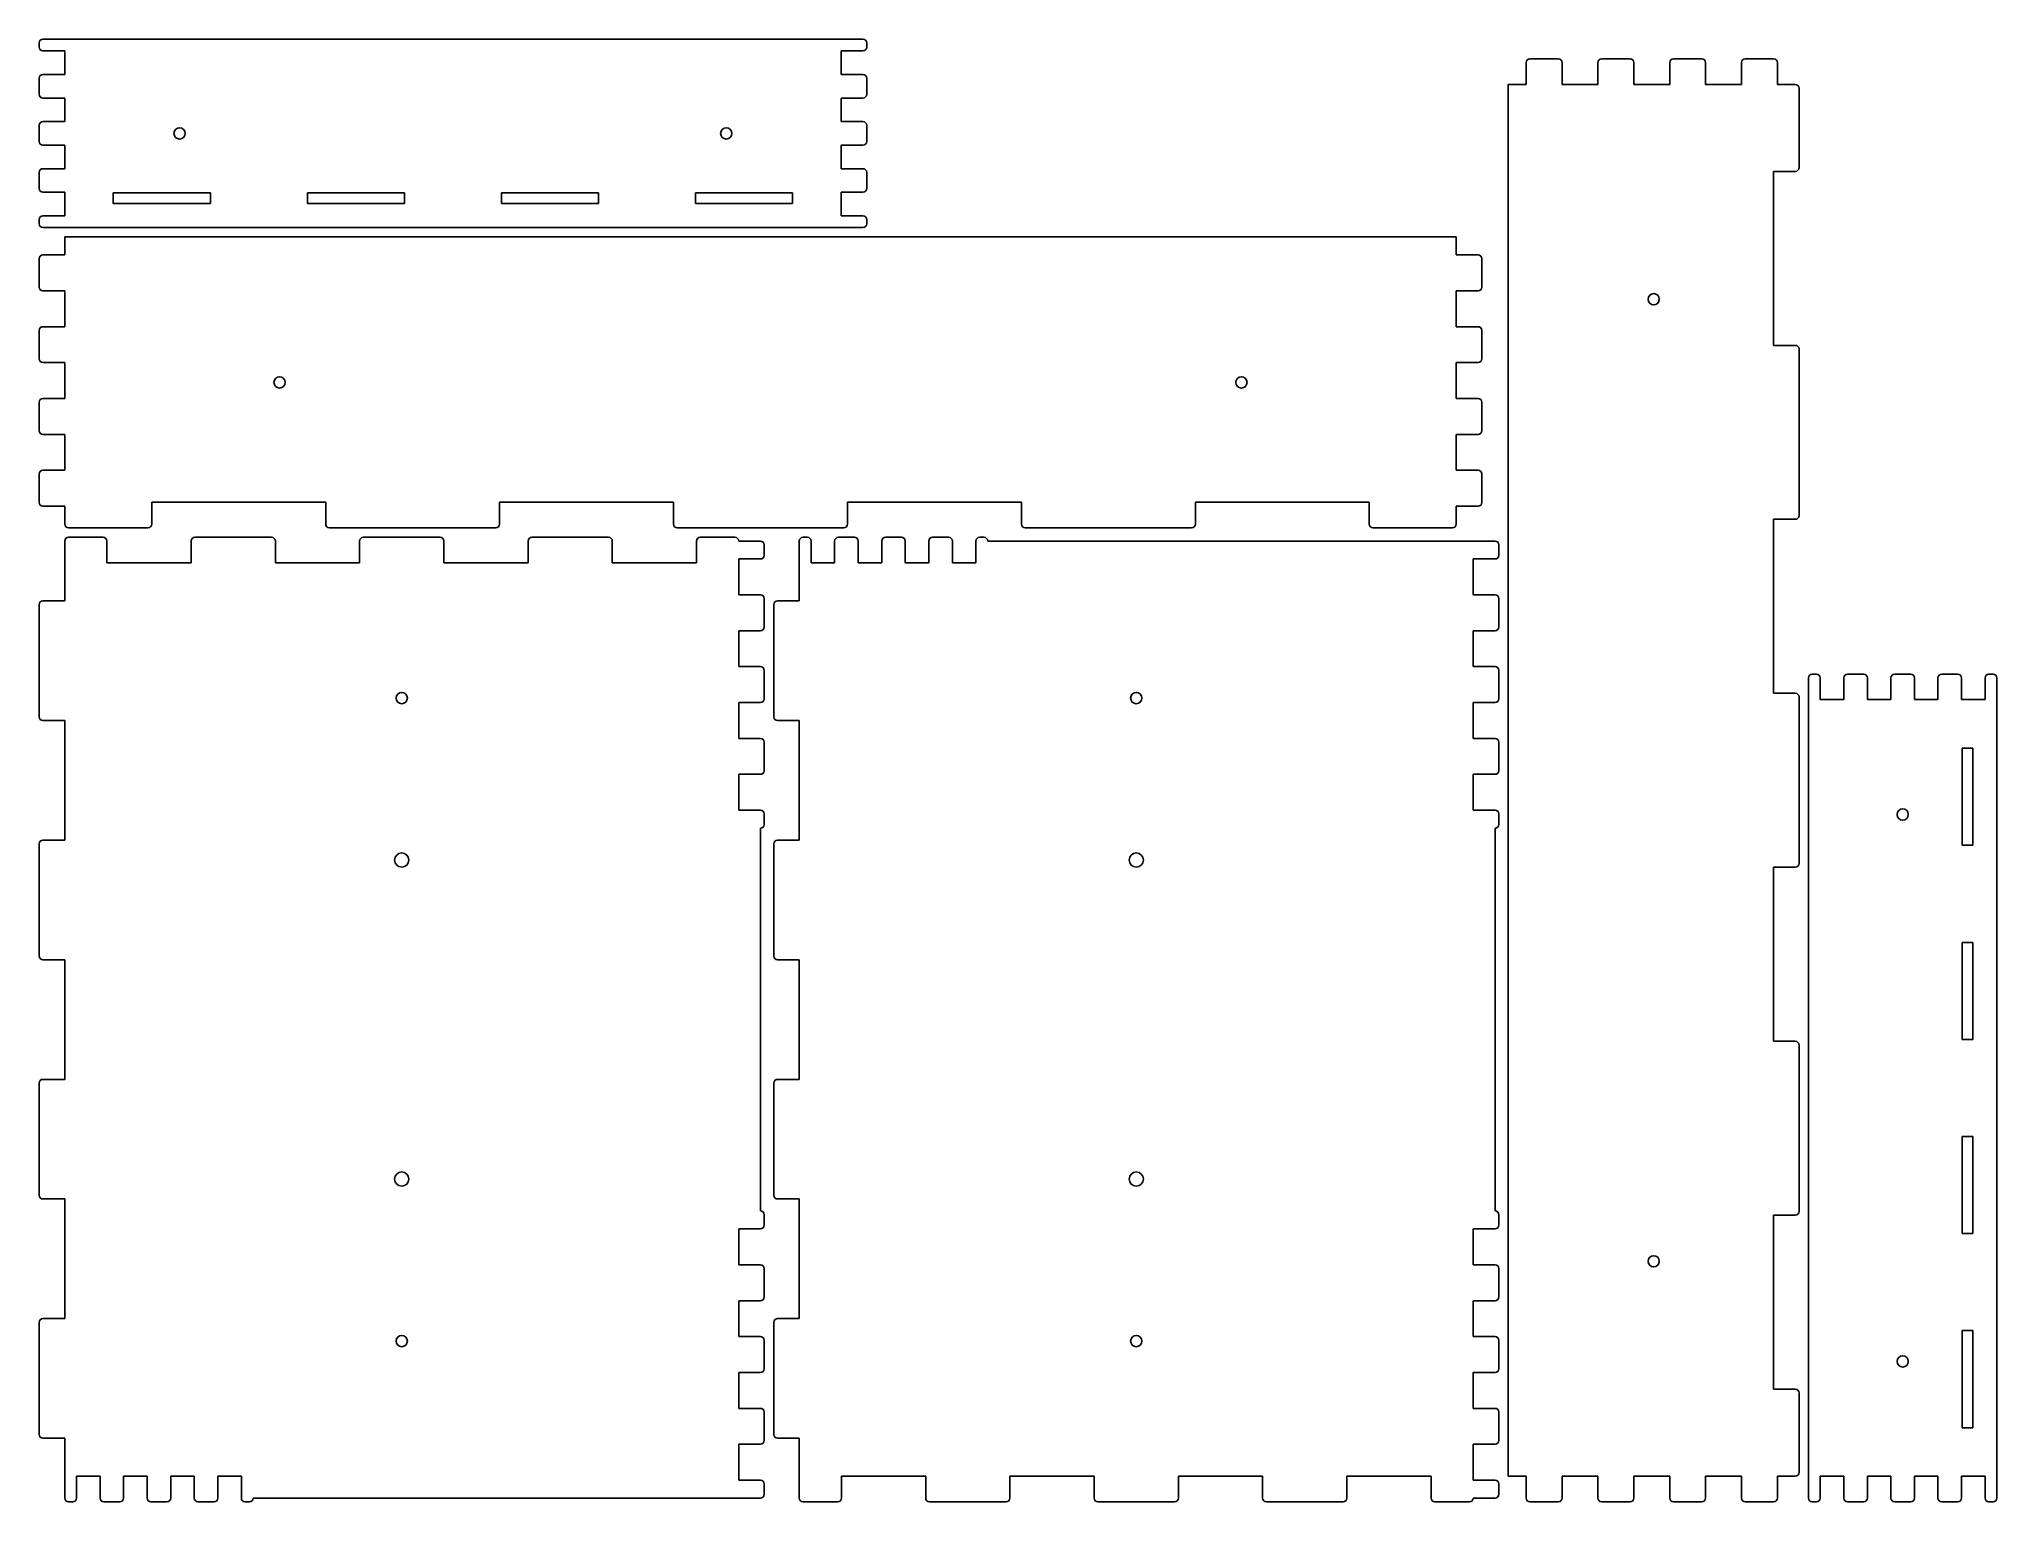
# Model space of a CAD drawing. Header units: millimetres. Extents: x 0 to 1039, y 0 to 776.
import ezdxf

# ---------------------------------------------------------------- set-up
doc = ezdxf.new("R2010")
doc.units = ezdxf.units.MM
doc.layers.add('SheetCutProfiles', color=7, linetype='CONTINUOUS')

msp = doc.modelspace()

# ---------------------------------------------------------------- linework, layer by layer
at = {"layer": 'SheetCutProfiles'}
for p, q in [((0, 774.4), (0, 772.15)), ((437.4, 776.4), (2, 776.4)), ((2, 770.15), (13.6, 770.15)), ((13.6, 770.15), (13.6, 757.65)), ((425.8, 770.15), (437.4, 770.15)), ((425.8, 757.65), (425.8, 770.15)), ((439.4, 774.4), (439.4, 772.15)), ((789.525, 764), (789.525, 752.4)), ((791.525, 766), (806.575, 766)), ((808.575, 752.4), (808.575, 764)), ((827.625, 764), (827.625, 752.4)), ((829.625, 766), (844.675, 766)), ((846.675, 752.4), (846.675, 764)), ((865.725, 764), (865.725, 752.4)), ((867.725, 766), (882.775, 766)), ((884.775, 752.4), (884.775, 764)), ((903.825, 764), (903.825, 752.4)), ((905.825, 766), (920.875, 766)), ((922.875, 752.4), (922.875, 764)), ((0, 755.65), (0, 747.15)), ((13.6, 757.65), (2, 757.65)), ((437.4, 757.65), (425.8, 757.65)), ((439.4, 755.65), (439.4, 747.15)), ((780, 752.4), (789.525, 752.4)), ((780, 752.4), (780, 13.6)), ((808.575, 752.4), (827.625, 752.4)), ((846.675, 752.4), (865.725, 752.4)), ((884.775, 752.4), (903.825, 752.4)), ((922.875, 752.4), (932.4, 752.4)), ((934.4, 708.225), (934.4, 750.4)), ((2, 745.15), (13.6, 745.15)), ((13.6, 745.15), (13.6, 732.65)), ((425.8, 745.15), (437.4, 745.15)), ((425.8, 732.65), (425.8, 745.15)), ((0, 730.65), (0, 722.15)), ((13.6, 732.65), (2, 732.65)), ((437.4, 732.65), (425.8, 732.65)), ((439.4, 730.65), (439.4, 722.15)), ((2, 720.15), (13.6, 720.15)), ((13.6, 720.15), (13.6, 707.65)), ((425.8, 720.15), (437.4, 720.15)), ((425.8, 707.65), (425.8, 720.15)), ((13.6, 707.65), (2, 707.65)), ((437.4, 707.65), (425.8, 707.65)), ((0, 705.65), (0, 697.15)), ((439.4, 705.65), (439.4, 697.15)), ((920.8, 706.225), (920.8, 613.875)), ((932.4, 706.225), (920.8, 706.225)), ((2, 695.15), (13.6, 695.15)), ((13.6, 695.15), (13.6, 682.65)), ((39.3625, 694.9), (90.8875, 694.9)), ((39.3625, 689.1), (39.3625, 694.9)), ((90.8875, 689.1), (39.3625, 689.1)), ((90.8875, 694.9), (90.8875, 689.1)), ((142.4125, 694.9), (193.9375, 694.9)), ((142.4125, 689.1), (142.4125, 694.9)), ((193.9375, 689.1), (142.4125, 689.1)), ((193.9375, 694.9), (193.9375, 689.1)), ((245.4625, 694.9), (296.9875, 694.9)), ((245.4625, 689.1), (245.4625, 694.9)), ((296.9875, 689.1), (245.4625, 689.1)), ((296.9875, 694.9), (296.9875, 689.1)), ((348.5125, 694.9), (400.0375, 694.9)), ((348.5125, 689.1), (348.5125, 694.9)), ((400.0375, 689.1), (348.5125, 689.1)), ((400.0375, 694.9), (400.0375, 689.1)), ((425.8, 695.15), (437.4, 695.15)), ((425.8, 682.65), (425.8, 695.15)), ((0, 680.65), (0, 678.4)), ((13.6, 682.65), (2, 682.65)), ((437.4, 676.4), (2, 676.4)), ((437.4, 682.65), (425.8, 682.65)), ((439.4, 680.65), (439.4, 678.4)), ((13.6, 671.4), (13.6, 661.875)), ((13.6, 671.4), (752.4, 671.4)), ((752.4, 671.4), (752.4, 661.875)), ((0, 659.875), (0, 644.825)), ((2, 661.875), (13.6, 661.875)), ((764, 661.875), (752.4, 661.875)), ((766, 659.875), (766, 644.825)), ((13.6, 642.825), (2, 642.825)), ((13.6, 642.825), (13.6, 623.775)), ((752.4, 642.825), (764, 642.825)), ((752.4, 642.825), (752.4, 623.775)), ((2, 623.775), (13.6, 623.775)), ((764, 623.775), (752.4, 623.775)), ((0, 621.775), (0, 606.725)), ((766, 621.775), (766, 606.725)), ((920.8, 613.875), (932.4, 613.875)), ((13.6, 604.725), (2, 604.725)), ((13.6, 604.725), (13.6, 585.675)), ((752.4, 604.725), (764, 604.725)), ((752.4, 604.725), (752.4, 585.675)), ((934.4, 523.525), (934.4, 611.875)), ((0, 583.675), (0, 568.625)), ((2, 585.675), (13.6, 585.675)), ((764, 585.675), (752.4, 585.675)), ((766, 583.675), (766, 568.625)), ((13.6, 566.625), (2, 566.625)), ((13.6, 566.625), (13.6, 547.575)), ((752.4, 566.625), (764, 566.625)), ((752.4, 566.625), (752.4, 547.575)), ((0, 545.575), (0, 530.525)), ((2, 547.575), (13.6, 547.575)), ((764, 547.575), (752.4, 547.575)), ((766, 545.575), (766, 530.525)), ((59.775, 530.6), (152.125, 530.6)), ((59.775, 519), (59.775, 530.6)), ((152.125, 530.6), (152.125, 519)), ((244.475, 530.6), (336.825, 530.6)), ((244.475, 519), (244.475, 530.6)), ((336.825, 530.6), (336.825, 519)), ((429.175, 530.6), (521.525, 530.6)), ((429.175, 519), (429.175, 530.6)), ((521.525, 530.6), (521.525, 519)), ((613.875, 530.6), (706.225, 530.6)), ((613.875, 519), (613.875, 530.6)), ((706.225, 530.6), (706.225, 519)), ((13.6, 528.525), (2, 528.525)), ((13.6, 528.525), (13.6, 519)), ((752.4, 519), (752.4, 528.525)), ((752.4, 528.525), (764, 528.525)), ((920.8, 521.525), (920.8, 429.175)), ((932.4, 521.525), (920.8, 521.525)), ((13.6, 510), (13.6, 478.25)), ((57.775, 517), (15.6, 517)), ((15.6, 512), (33.9625, 512)), ((35.9625, 498.4), (35.9625, 510)), ((80.6875, 510), (80.6875, 498.4)), ((82.6875, 512), (123.4125, 512)), ((125.4125, 498.4), (125.4125, 510)), ((242.475, 517), (154.125, 517)), ((170.1375, 510), (170.1375, 498.4)), ((172.1375, 512), (212.8625, 512)), ((214.8625, 498.4), (214.8625, 510)), ((259.5875, 510), (259.5875, 498.4)), ((261.5875, 512), (302.3125, 512)), ((304.3125, 498.4), (304.3125, 510)), ((427.175, 517), (338.825, 517)), ((349.0375, 510), (349.0375, 498.4)), ((351.0375, 512), (369.4, 512)), ((383, 510), (371.4, 510)), ((403.6, 478.25), (403.6, 510)), ((405.6, 512), (407.85, 512)), ((409.85, 510), (409.85, 498.4)), ((422.35, 498.4), (422.35, 510)), ((424.35, 512), (432.85, 512)), ((434.85, 510), (434.85, 498.4)), ((447.35, 498.4), (447.35, 510)), ((449.35, 512), (457.85, 512)), ((459.85, 510), (459.85, 498.4)), ((472.35, 498.4), (472.35, 510)), ((474.35, 512), (482.85, 512)), ((484.85, 510), (484.85, 498.4)), ((497.35, 498.4), (497.35, 510)), ((499.35, 512), (501.6, 512)), ((503.6, 510), (773, 510)), ((611.875, 517), (523.525, 517)), ((750.4, 517), (708.225, 517)), ((371.4, 500.475), (383, 500.475)), ((371.4, 481.425), (371.4, 500.475)), ((385, 502.475), (385, 508)), ((761.4, 500.475), (761.4, 481.425)), ((773, 500.475), (761.4, 500.475)), ((775, 508), (775, 502.475)), ((80.6875, 498.4), (35.9625, 498.4)), ((170.1375, 498.4), (125.4125, 498.4)), ((259.5875, 498.4), (214.8625, 498.4)), ((349.0375, 498.4), (304.3125, 498.4)), ((409.85, 498.4), (422.35, 498.4)), ((434.85, 498.4), (447.35, 498.4)), ((459.85, 498.4), (472.35, 498.4)), ((484.85, 498.4), (497.35, 498.4)), ((2, 478.25), (13.6, 478.25)), ((383, 481.425), (371.4, 481.425)), ((385, 464.375), (385, 479.425)), ((403.6, 478.25), (392, 478.25)), ((761.4, 481.425), (773, 481.425)), ((775, 479.425), (775, 464.375)), ((0, 476.25), (0, 416.75)), ((390, 416.75), (390, 476.25)), ((371.4, 462.375), (383, 462.375)), ((371.4, 443.325), (371.4, 462.375)), ((761.4, 462.375), (761.4, 443.325)), ((773, 462.375), (761.4, 462.375)), ((383, 443.325), (371.4, 443.325)), ((385, 426.275), (385, 441.325)), ((761.4, 443.325), (773, 443.325)), ((775, 441.325), (775, 426.275)), ((939.4, 2), (939.4, 437.4)), ((941.4, 439.4), (943.65, 439.4)), ((945.65, 437.4), (945.65, 425.8)), ((958.15, 425.8), (958.15, 437.4)), ((960.15, 439.4), (968.65, 439.4)), ((970.65, 437.4), (970.65, 425.8)), ((983.15, 425.8), (983.15, 437.4)), ((985.15, 439.4), (993.65, 439.4)), ((995.65, 437.4), (995.65, 425.8)), ((1008.15, 425.8), (1008.15, 437.4)), ((1010.15, 439.4), (1018.65, 439.4)), ((1020.65, 437.4), (1020.65, 425.8)), ((1033.15, 425.8), (1033.15, 437.4)), ((1035.15, 439.4), (1037.4, 439.4)), ((1039.4, 2), (1039.4, 437.4)), ((920.8, 429.175), (932.4, 429.175)), ((934.4, 338.825), (934.4, 427.175)), ((371.4, 424.275), (383, 424.275)), ((371.4, 405.225), (371.4, 424.275)), ((761.4, 424.275), (761.4, 405.225)), ((773, 424.275), (761.4, 424.275)), ((945.65, 425.8), (958.15, 425.8)), ((970.65, 425.8), (983.15, 425.8)), ((995.65, 425.8), (1008.15, 425.8)), ((1020.65, 425.8), (1033.15, 425.8)), ((13.6, 414.75), (2, 414.75)), ((13.6, 414.75), (13.6, 351.25)), ((392, 414.75), (403.6, 414.75)), ((403.6, 351.25), (403.6, 414.75)), ((383, 405.225), (371.4, 405.225)), ((385, 388.175), (385, 403.225)), ((761.4, 405.225), (773, 405.225)), ((775, 403.225), (775, 388.175)), ((1026.7, 400.0375), (1020.9, 400.0375)), ((1020.9, 400.0375), (1020.9, 348.5125)), ((1026.7, 348.5125), (1026.7, 400.0375)), ((371.4, 386.175), (383, 386.175)), ((371.4, 367.125), (371.4, 386.175)), ((761.4, 386.175), (761.4, 367.125)), ((773, 386.175), (761.4, 386.175)), ((383, 367.125), (371.4, 367.125)), ((385, 359.6), (385, 365.125)), ((761.4, 367.125), (773, 367.125)), ((775, 365.125), (775, 359.6)), ((383, 357.6), (383, 154.4)), ((773, 154.4), (773, 357.6)), ((0, 349.25), (0, 289.75)), ((2, 351.25), (13.6, 351.25)), ((390, 289.75), (390, 349.25)), ((403.6, 351.25), (392, 351.25)), ((1020.9, 348.5125), (1026.7, 348.5125)), ((920.8, 336.825), (920.8, 244.475)), ((932.4, 336.825), (920.8, 336.825)), ((1026.7, 296.9875), (1020.9, 296.9875)), ((1020.9, 296.9875), (1020.9, 245.4625)), ((1026.7, 245.4625), (1026.7, 296.9875)), ((13.6, 287.75), (2, 287.75)), ((13.6, 287.75), (13.6, 224.25)), ((392, 287.75), (403.6, 287.75)), ((403.6, 224.25), (403.6, 287.75)), ((920.8, 244.475), (932.4, 244.475)), ((934.4, 154.125), (934.4, 242.475)), ((1020.9, 245.4625), (1026.7, 245.4625)), ((0, 222.25), (0, 162.75)), ((2, 224.25), (13.6, 224.25)), ((390, 162.75), (390, 222.25)), ((403.6, 224.25), (392, 224.25)), ((1026.7, 193.9375), (1020.9, 193.9375)), ((1020.9, 193.9375), (1020.9, 142.4125)), ((1026.7, 142.4125), (1026.7, 193.9375)), ((13.6, 160.75), (2, 160.75)), ((13.6, 160.75), (13.6, 97.25)), ((392, 160.75), (403.6, 160.75)), ((403.6, 97.25), (403.6, 160.75)), ((385, 146.875), (385, 152.4)), ((775, 152.4), (775, 146.875)), ((920.8, 152.125), (920.8, 59.775)), ((932.4, 152.125), (920.8, 152.125)), ((371.4, 144.875), (383, 144.875)), ((371.4, 125.825), (371.4, 144.875)), ((761.4, 144.875), (761.4, 125.825)), ((773, 144.875), (761.4, 144.875)), ((1020.9, 142.4125), (1026.7, 142.4125)), ((383, 125.825), (371.4, 125.825)), ((761.4, 125.825), (773, 125.825)), ((385, 108.775), (385, 123.825)), ((775, 123.825), (775, 108.775)), ((371.4, 106.775), (383, 106.775)), ((371.4, 87.725), (371.4, 106.775)), ((761.4, 106.775), (761.4, 87.725)), ((773, 106.775), (761.4, 106.775)), ((0, 95.25), (0, 35.75)), ((2, 97.25), (13.6, 97.25)), ((390, 35.75), (390, 95.25)), ((403.6, 97.25), (392, 97.25)), ((383, 87.725), (371.4, 87.725)), ((385, 70.675), (385, 85.725)), ((761.4, 87.725), (773, 87.725)), ((775, 85.725), (775, 70.675)), ((1026.7, 90.8875), (1020.9, 90.8875)), ((1020.9, 90.8875), (1020.9, 39.3625)), ((1026.7, 39.3625), (1026.7, 90.8875)), ((371.4, 68.675), (383, 68.675)), ((371.4, 49.625), (371.4, 68.675)), ((761.4, 68.675), (761.4, 49.625)), ((773, 68.675), (761.4, 68.675)), ((920.8, 59.775), (932.4, 59.775)), ((934.4, 15.6), (934.4, 57.775)), ((383, 49.625), (371.4, 49.625)), ((385, 32.575), (385, 47.625)), ((761.4, 49.625), (773, 49.625)), ((775, 47.625), (775, 32.575)), ((13.6, 33.75), (2, 33.75)), ((13.6, 33.75), (13.6, 2)), ((392, 33.75), (403.6, 33.75)), ((403.6, 2), (403.6, 33.75)), ((1020.9, 39.3625), (1026.7, 39.3625)), ((371.4, 30.575), (383, 30.575)), ((371.4, 11.525), (371.4, 30.575)), ((761.4, 30.575), (761.4, 11.525)), ((773, 30.575), (761.4, 30.575)), ((19.85, 13.6), (32.35, 13.6)), ((19.85, 2), (19.85, 13.6)), ((32.35, 13.6), (32.35, 2)), ((44.85, 13.6), (57.35, 13.6)), ((44.85, 2), (44.85, 13.6)), ((57.35, 13.6), (57.35, 2)), ((69.85, 13.6), (82.35, 13.6)), ((69.85, 2), (69.85, 13.6)), ((82.35, 13.6), (82.35, 2)), ((94.85, 13.6), (107.35, 13.6)), ((94.85, 2), (94.85, 13.6)), ((107.35, 13.6), (107.35, 2)), ((383, 11.525), (371.4, 11.525)), ((425.9625, 13.6), (425.9625, 2)), ((470.6875, 13.6), (425.9625, 13.6)), ((470.6875, 2), (470.6875, 13.6)), ((515.4125, 13.6), (515.4125, 2)), ((560.1375, 13.6), (515.4125, 13.6)), ((560.1375, 2), (560.1375, 13.6)), ((604.8625, 13.6), (604.8625, 2)), ((649.5875, 13.6), (604.8625, 13.6)), ((649.5875, 2), (649.5875, 13.6)), ((694.3125, 13.6), (694.3125, 2)), ((739.0375, 13.6), (694.3125, 13.6)), ((739.0375, 2), (739.0375, 13.6)), ((761.4, 11.525), (773, 11.525)), ((780, 13.6), (789.525, 13.6)), ((789.525, 2), (789.525, 13.6)), ((808.575, 13.6), (808.575, 2)), ((808.575, 13.6), (827.625, 13.6)), ((827.625, 2), (827.625, 13.6)), ((846.675, 13.6), (846.675, 2)), ((846.675, 13.6), (865.725, 13.6)), ((865.725, 2), (865.725, 13.6)), ((884.775, 13.6), (884.775, 2)), ((884.775, 13.6), (903.825, 13.6)), ((903.825, 2), (903.825, 13.6)), ((932.4, 13.6), (922.875, 13.6)), ((922.875, 13.6), (922.875, 2)), ((945.65, 13.6), (945.65, 2)), ((958.15, 13.6), (945.65, 13.6)), ((958.15, 2), (958.15, 13.6)), ((970.65, 13.6), (970.65, 2)), ((983.15, 13.6), (970.65, 13.6)), ((983.15, 2), (983.15, 13.6)), ((995.65, 13.6), (995.65, 2)), ((1008.15, 13.6), (995.65, 13.6)), ((1008.15, 2), (1008.15, 13.6)), ((1020.65, 13.6), (1020.65, 2)), ((1033.15, 13.6), (1020.65, 13.6)), ((1033.15, 2), (1033.15, 13.6)), ((15.6, 0), (17.85, 0)), ((34.35, 0), (42.85, 0)), ((59.35, 0), (67.85, 0)), ((84.35, 0), (92.85, 0)), ((109.35, 0), (111.6, 0)), ((113.6, 2), (383, 2)), ((385, 4), (385, 9.525)), ((405.6, 0), (423.9625, 0)), ((472.6875, 0), (513.4125, 0)), ((562.1375, 0), (602.8625, 0)), ((651.5875, 0), (692.3125, 0)), ((741.0375, 0), (759.4, 0)), ((773, 2), (761.4, 2)), ((775, 9.525), (775, 4)), ((791.525, 0), (806.575, 0)), ((829.625, 0), (844.675, 0)), ((867.725, 0), (882.775, 0)), ((905.825, 0), (920.875, 0)), ((941.4, 0), (943.65, 0)), ((960.15, 0), (968.65, 0)), ((985.15, 0), (993.65, 0)), ((1010.15, 0), (1018.65, 0)), ((1035.15, 0), (1037.4, 0))]:
    msp.add_line(p, q, dxfattribs=at)
for centre, radius in [((74.5667, 726.4), 3), ((364.8333, 726.4), 3), ((857.2, 638.3333), 3), ((127.6667, 594.2), 3), ((638.3333, 594.2), 3), ((192.5, 426.6667), 3), ((582.5, 426.6667), 3), ((989.4, 364.8333), 3), ((192.5, 340.6667), 3.75), ((582.5, 340.6667), 3.75), ((192.5, 171.3333), 3.75), ((582.5, 171.3333), 3.75), ((857.2, 127.6667), 3), ((192.5, 85.3333), 3), ((582.5, 85.3333), 3), ((989.4, 74.5667), 3)]:
    msp.add_circle(centre, radius, dxfattribs=at)
for centre, start, end in [((2, 774.4), 90, 180), ((2, 772.15), 180, -90), ((437.4, 774.4), 0, 90), ((437.4, 772.15), -90, 0), ((791.525, 764), 90, 180), ((806.575, 764), 0, 90), ((829.625, 764), 90, 180), ((844.675, 764), 0, 90), ((867.725, 764), 90, 180), ((882.775, 764), 0, 90), ((905.825, 764), 90, 180), ((920.875, 764), 0, 90), ((2, 755.65), 90, 180), ((437.4, 755.65), 0, 90), ((932.4, 750.4), 0, 90), ((2, 747.15), 180, -90), ((437.4, 747.15), -90, 0), ((2, 730.65), 90, 180), ((437.4, 730.65), 0, 90), ((2, 722.15), 180, -90), ((437.4, 722.15), -90, 0), ((2, 705.65), 90, 180), ((437.4, 705.65), 0, 90), ((932.4, 708.225), -90, 0), ((2, 697.15), 180, -90), ((437.4, 697.15), -90, 0), ((2, 680.65), 90, 180), ((2, 678.4), 180, -90), ((437.4, 680.65), 0, 90), ((437.4, 678.4), -90, 0), ((2, 659.875), 90, 180), ((764, 659.875), 0, 90), ((2, 644.825), 180, -90), ((764, 644.825), -90, 0), ((2, 621.775), 90, 180), ((764, 621.775), 0, 90), ((932.4, 611.875), 0, 90), ((2, 606.725), 180, -90), ((764, 606.725), -90, 0), ((2, 583.675), 90, 180), ((764, 583.675), 0, 90), ((2, 568.625), 180, -90), ((764, 568.625), -90, 0), ((2, 545.575), 90, 180), ((764, 545.575), 0, 90), ((2, 530.525), 180, -90), ((764, 530.525), -90, 0), ((932.4, 523.525), -90, 0), ((15.6, 519), 180, -90), ((15.6, 510), 90, 180), ((33.9625, 510), 0, 90), ((57.775, 519), -90, 0), ((82.6875, 510), 90, 180), ((123.4125, 510), 0, 90), ((154.125, 519), 180, -90), ((172.1375, 510), 90, 180), ((212.8625, 510), 0, 90), ((242.475, 519), -90, 0), ((261.5875, 510), 90, 180), ((302.3125, 510), 0, 90), ((338.825, 519), 180, -90), ((351.0375, 510), 90, 180), ((369.4, 510), 0, 90), ((383, 508), 0, 90), ((405.6, 510), 90, 180), ((407.85, 510), 0, 90), ((424.35, 510), 90, 180), ((427.175, 519), -90, 0), ((432.85, 510), 0, 90), ((449.35, 510), 90, 180), ((457.85, 510), 0, 90), ((474.35, 510), 90, 180), ((482.85, 510), 0, 90), ((499.35, 510), 90, 180), ((501.6, 510), 0, 90), ((523.525, 519), 180, -90), ((611.875, 519), -90, 0), ((708.225, 519), 180, -90), ((750.4, 519), -90, 0), ((773, 508), 0, 90), ((383, 502.475), -90, 0), ((773, 502.475), -90, 0), ((2, 476.25), 90, 180), ((383, 479.425), 0, 90), ((392, 476.25), 90, 180), ((773, 479.425), 0, 90), ((383, 464.375), -90, 0), ((773, 464.375), -90, 0), ((383, 441.325), 0, 90), ((773, 441.325), 0, 90), ((941.4, 437.4), 90, 180), ((943.65, 437.4), 0, 90), ((960.15, 437.4), 90, 180), ((968.65, 437.4), 0, 90), ((985.15, 437.4), 90, 180), ((993.65, 437.4), 0, 90), ((1010.15, 437.4), 90, 180), ((1018.65, 437.4), 0, 90), ((1035.15, 437.4), 90, 180), ((1037.4, 437.4), 0, 90), ((383, 426.275), -90, 0), ((773, 426.275), -90, 0), ((932.4, 427.175), 0, 90), ((2, 416.75), 180, -90), ((392, 416.75), 180, -90), ((383, 403.225), 0, 90), ((773, 403.225), 0, 90), ((383, 388.175), -90, 0), ((773, 388.175), -90, 0), ((383, 365.125), 0, 90), ((773, 365.125), 0, 90), ((383, 359.6), -90, 0), ((773, 359.6), -90, 0), ((2, 349.25), 90, 180), ((392, 349.25), 90, 180), ((932.4, 338.825), -90, 0), ((2, 289.75), 180, -90), ((392, 289.75), 180, -90), ((932.4, 242.475), 0, 90), ((2, 222.25), 90, 180), ((392, 222.25), 90, 180), ((2, 162.75), 180, -90), ((392, 162.75), 180, -90), ((383, 152.4), 0, 90), ((383, 146.875), -90, 0), ((773, 152.4), 0, 90), ((773, 146.875), -90, 0), ((932.4, 154.125), -90, 0), ((383, 123.825), 0, 90), ((773, 123.825), 0, 90), ((383, 108.775), -90, 0), ((773, 108.775), -90, 0), ((2, 95.25), 90, 180), ((392, 95.25), 90, 180), ((383, 85.725), 0, 90), ((773, 85.725), 0, 90), ((383, 70.675), -90, 0), ((773, 70.675), -90, 0), ((932.4, 57.775), 0, 90), ((383, 47.625), 0, 90), ((773, 47.625), 0, 90), ((2, 35.75), 180, -90), ((383, 32.575), -90, 0), ((392, 35.75), 180, -90), ((773, 32.575), -90, 0), ((383, 9.525), 0, 90), ((773, 9.525), 0, 90), ((932.4, 15.6), -90, 0), ((15.6, 2), 180, -90), ((17.85, 2), -90, 0), ((34.35, 2), 180, -90), ((42.85, 2), -90, 0), ((59.35, 2), 180, -90), ((67.85, 2), -90, 0), ((84.35, 2), 180, -90), ((92.85, 2), -90, 0), ((109.35, 2), 180, -90), ((111.6, 2), -90, 0), ((383, 4), -90, 0), ((405.6, 2), 180, -90), ((423.9625, 2), -90, 0), ((472.6875, 2), 180, -90), ((513.4125, 2), -90, 0), ((562.1375, 2), 180, -90), ((602.8625, 2), -90, 0), ((651.5875, 2), 180, -90), ((692.3125, 2), -90, 0), ((741.0375, 2), 180, -90), ((759.4, 2), -90, 0), ((773, 4), -90, 0), ((791.525, 2), 180, -90), ((806.575, 2), -90, 0), ((829.625, 2), 180, -90), ((844.675, 2), -90, 0), ((867.725, 2), 180, -90), ((882.775, 2), -90, 0), ((905.825, 2), 180, -90), ((920.875, 2), -90, 0), ((941.4, 2), 180, -90), ((943.65, 2), -90, 0), ((960.15, 2), 180, -90), ((968.65, 2), -90, 0), ((985.15, 2), 180, -90), ((993.65, 2), -90, 0), ((1010.15, 2), 180, -90), ((1018.65, 2), -90, 0), ((1035.15, 2), 180, -90), ((1037.4, 2), -90, 0)]:
    msp.add_arc(centre, 2, start, end, dxfattribs=at)

doc.saveas('drawing.dxf')
